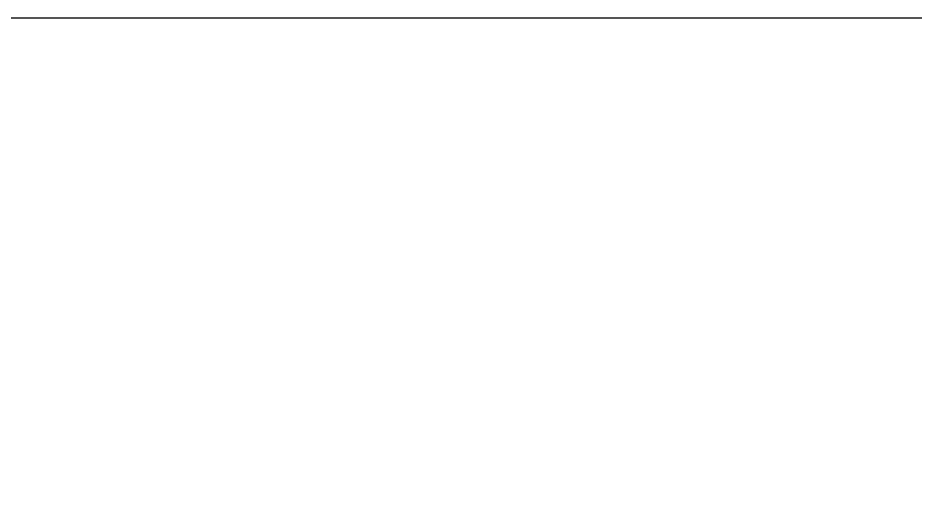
# Model space of a CAD drawing. Header units: millimetres. Extents: x 0 to 87554, y -20854 to 20404.
# Drawn here: x 54830 to 55470, y 1175 to 1510 of the extents above; entities that cross this region are included whole.
import ezdxf
from ezdxf.enums import TextEntityAlignment as Align

# ---------------------------------------------------------------- set-up
doc = ezdxf.new("R2010")
doc.units = ezdxf.units.MM
doc.layers.get('0').update_dxf_attribs({"lineweight": 15})
doc.layers.add('FORM', color=7, linetype='Continuous')
doc.styles.add('KEHUA', font='STFANGSO.TTF')

# ---------------------------------------------------------------- blocks, each defined once
blk = doc.blocks.new('KH01-M017S')
at = {"layer": 'FORM'}
h = blk.add_hatch(color=256, dxfattribs=at)
edge = h.paths.add_edge_path()
edge.add_spline(control_points=[(402.7144561399209, 19.85534356070457), (402.643978132468, 19.84862438573964), (402.4013506183546, 19.8254929610921), (401.9267567768893, 19.78526462642412), (401.1832374475989, 19.71664829131851), (400.2275551673129, 19.61466554461003), (399.1178309914494, 19.47180014827109), (398.0538165025482, 19.30943840606369), (396.9471543284108, 19.11704731446662), (395.9169499110712, 18.91465827569345), (394.8998162693906, 18.69129643979613), (394.024194951442, 18.48259887871927), (393.306138031865, 18.2984830670398), (392.7475168107449, 18.14741798473005), (392.3650630374614, 18.0405864985114), (392.0212416972618, 17.94197570934648), (391.7057899738311, 17.84922619340159), (391.2869434908243, 17.72321586305407), (390.7368393813504, 17.55218422175267), (389.3813188209569, 17.1102320091104), (388.0558157894202, 16.62668696148285), (386.7311674148095, 16.09346512288084), (386.1279838882228, 15.84102987941833), (385.563065501573, 15.59607385134359), (385.0154498821739, 15.35229823342797), (384.5187629033535, 15.12397372880469), (384.0827895366665, 14.9178389785111), (383.7549326232147, 14.76027892107595), (383.486037679495, 14.62877905696405), (383.2590280155127, 14.516189032689), (383.1170741266806, 14.44521858248618), (382.9980293371837, 14.38527417383011), (382.9073684589275, 14.33937405583538), (382.8454583620914, 14.3079071206721), (382.8034997174436, 14.28652458433726), (382.7718710105937, 14.27038064401768), (382.7398953441607, 14.25403459193512), (382.7067199301209, 14.23704377955664), (382.6762307966228, 14.22140222798862), (382.6464848667283, 14.20611984997004), (382.6094872617832, 14.18708467129363), (382.5811273397621, 14.17245112088904), (382.5643850066062, 14.16381217696153)], knot_values=[0, 0, 0, 0, 0.7079729797831362, 2.437267033397262, 4.762895624597448, 8.174671163499916, 12.04775071618364, 15.95069750804101, 18.93693757916258, 23.27985254369865, 26.44836391732775, 29.35008201549077, 32.28090938677046, 33.86083167590685, 35.13687910972553, 36.25181416369366, 37.43763973394966, 38.42489293409767, 40.62571177953426, 43.19821668322935, 52.68224918101052, 54.72595717362439, 57.47765583538039, 59.22066361256544, 60.88327829269168, 63.47181789663986, 64.68697008977887, 65.70574059754468, 67.10931636307345, 67.68020453627837, 68.23970485079332, 68.6963771203141, 69.0130569522143, 69.25588421097568, 69.3908571402926, 69.48398585567062, 69.610990082417, 69.74997222416725, 69.85671840244056, 69.95366270189218, 70.08439282248527, 70.27279054062808, 70.27279054062808, 70.27279054062808, 70.27279054062808], degree=3, periodic=0)
edge.add_spline(control_points=[(382.5643850066062, 14.16381217696153), (382.6045392135884, 14.1812112794546), (382.6548757793917, 14.20302247019663), (382.7313000483655, 14.23554638853784), (382.7833984366798, 14.25759198413198), (382.8432072636178, 14.28272962300844), (382.9197215134773, 14.31473536834301), (383.0117862432398, 14.35293612372561), (383.1121003372064, 14.39419928137158), (383.2025003161552, 14.43114920684138), (383.2862105219683, 14.4651532370026), (383.4702646618753, 14.53948666024644), (383.6862585376557, 14.6254479375566), (383.9508531368383, 14.72902128446913), (384.1658064859448, 14.81219598075086), (384.4015897188883, 14.90232500724096), (384.7188145448363, 15.02203548639591), (385.1327511512354, 15.17536397266167), (385.6091383060748, 15.34750131344117), (386.0953870894637, 15.51903892382325), (386.5640467022895, 15.68056461129072), (387.1523873652377, 15.87850516134904), (387.7758650131182, 16.08158848826633), (388.5365093011305, 16.32043051024357), (389.3427049416514, 16.56361864570545), (390.28793617668, 16.83424798946817), (391.3865974256978, 17.13042414478014), (392.6743391315895, 17.45097975350245), (394.1594584162685, 17.78191336903501), (395.6154431388659, 18.06231404894606), (397.3677338739071, 18.34720739512113), (398.8253233779424, 18.52463558728141), (399.9707751675787, 18.61744395572578), (400.5197501406365, 18.65413350153813), (400.924428561173, 18.67618287922414), (401.2252038338847, 18.68785935185997), (401.3169863852199, 18.69142246540832)], knot_values=[0, 0, 0, 0, 0.4376150441482712, 0.5485860666097543, 0.8305694048526979, 1.003321910126831, 1.197353527608571, 1.659954275382918, 2.000074475665232, 2.282044464318096, 2.636552540487474, 2.903603925120218, 4.26702241835518, 4.961229573205202, 5.745038769480643, 6.571857556864831, 7.485444620370489, 9.13563622977302, 10.98602904889475, 12.55071704355326, 14.2917889797428, 15.94311789694734, 18.7581306499296, 20.84879170012904, 23.91563758935121, 27.17861931662897, 30.68053716582661, 35.29398408890431, 40.44784980893682, 45.89422782757116, 50.11861686238619, 58.19968940190694, 60.56768990744303, 61.61015458434383, 63.70164845519837, 64.62016199147118, 64.62016199147118, 64.62016199147118, 64.62016199147118], degree=3, periodic=0)
edge.add_line((401.3169863852199, 18.69142246540832), (402.7144561399209, 19.85534356070457))
at = {"layer": 'FORM', "color": 8}
blk.add_line((350.0000000000018, 23.00000000000162), (415.0000000000018, 23.00000000000162), dxfattribs=at)
at = {"layer": 'FORM'}
for points in [[(382.5643850066062, 14.16381217696244), (382.6146180305841, 14.18971731776855), (382.6494911316177, 14.2076616657082), (382.6753601819346, 14.2209518870518), (382.7038532077659, 14.2355695021397), (382.7409639346561, 14.25457574229904), (382.7748893595799, 14.27191852664055), (382.7997738323975, 14.28462006981817), (382.835851129561, 14.30300541391989), (382.9007923267955, 14.33601295677818), (382.9855523376373, 14.37892555394819), (383.1079163727582, 14.44054132681913), (383.2580488263438, 14.51560064040132), (383.4114807396809, 14.59169824573246), (383.7897438956634, 14.77668264639487), (384.0652156255055, 14.90906741640947), (384.3947802391758, 15.06489007888331), (385.1003624203095, 15.38923887412648), (385.5560368995548, 15.59208524623318), (386.0357803205561, 15.80010712014109), (386.7972925487684, 16.11880011275707), (387.3660547548998, 16.34774631865275), (390.0390205207786, 17.32266812687521), (390.7727590272607, 17.56189215841096), (391.4032363809456, 17.75790907000101), (391.686855070303, 17.84323572676658), (392.0281561687607, 17.9435849453389), (392.3496742516027, 18.03579849161633), (392.7183746843493, 18.13878745070633), (393.1759170067844, 18.2625166823168), (394.0276161658667, 18.4808878334311), (394.8744147591242, 18.68270273715734), (395.80284970906, 18.88656625270596), (397.0812978341019, 19.13766847612351), (397.9639346376543, 19.29109256688525), (399.1214210089984, 19.46771286458443), (400.2738292140639, 19.61611232155155), (401.2915224546914, 19.72528913908582), (401.986226528139, 19.78975309268981), (402.5030025878996, 19.83540084407014), (402.7144561399209, 19.85534356070593)], [(382.5643850066062, 14.16381217696244), (382.6849374808698, 14.21579990981081), (382.7155669758877, 14.22884387927252), (382.7934744248278, 14.26180967478649), (382.8412509324735, 14.28189235001219), (382.8949512127474, 14.30435618919819), (383.0231303246728, 14.35755455319122), (383.1174938750055, 14.39637307874636), (383.1957959628653, 14.42837963654347), (383.2943284777539, 14.46840689420196), (383.3686139557612, 14.49840935310795), (383.7486239222226, 14.64971805835194), (383.9425556418773, 14.72563649983795), (384.1618512543546, 14.81049845481812), (384.3935443770788, 14.89907008982664), (384.6499674802799, 14.99584256101116), (385.1141914590899, 15.16782514383658), (385.6362643221692, 15.35649349913638), (386.0789300897559, 15.51266451137235), (386.5727430863253, 15.6828660338324), (387.0422795241093, 15.84083875598617), (387.8452614933203, 16.10238544220601), (388.4436561502125, 16.29027253866616), (389.3245187452312, 16.55594154784876), (390.2656201386435, 16.82531609201669), (391.2800117592069, 17.09866242208182), (392.623135276428, 17.43268269627697), (394.1323991045065, 17.76843940084291), (395.7369823080517, 18.07663699958675), (396.9879451501747, 18.27957445841821), (399.3949740702628, 18.5686207918543), (400.1030665436838, 18.62583464126283), (400.4151082891885, 18.64671245951922), (401.0416570759262, 18.68029538525661), (401.3169863852199, 18.69142246540923)]]:
    blk.add_spline(points, degree=3, dxfattribs=at)
at = {"layer": 'FORM', "color": 8, "style": 'KEHUA'}
blk.add_attdef('公司名称', text='', height=2.500000000000227, dxfattribs=at).set_placement((284.9411450150446, 43.94399829216388), align=Align.MIDDLE_LEFT)
at = {"layer": 'FORM', "color": 4, "style": 'KEHUA'}
for tag, height, p in [('设计者', 2.499999999998636, (369.0710813667883, 43.92963204199535)), ('审核者', 2.499999999998636, (369.0710813667883, 37.92963204199535)), ('工程名称', 2.500000000000227, (299.9098330083671, 37.58542622076348)), ('标准化', 2.499999999998636, (369.0710813667883, 31.92963204199538)), ('批准者', 2.499999999998636, (369.0710813667883, 25.92963204199538))]:
    blk.add_attdef(tag, text='', height=height, dxfattribs=at).set_placement(p, align=Align.MIDDLE_LEFT)
for tag, p in [('图纸名称', (299.9098330083671, 30.8197970452907)), ('产品型号', (299.9098330083671, 24.82023084550681)), ('版本', (299.9098330083671, 18.63800741745877)), ('页码', (299.9098330083671, 12.63800741745845))]:
    blk.add_attdef(tag, p, '', height=2.500000000000227, dxfattribs=at)

msp = doc.modelspace()

# ---------------------------------------------------------------- block references
at = {"xscale": 65.67391285754275, "yscale": 65.67391285754275, "zscale": 65.67391285754275}
msp.add_blockref('KH01-M017S', (29985.46184583614, 0), dxfattribs=at)

doc.saveas('drawing.dxf')
